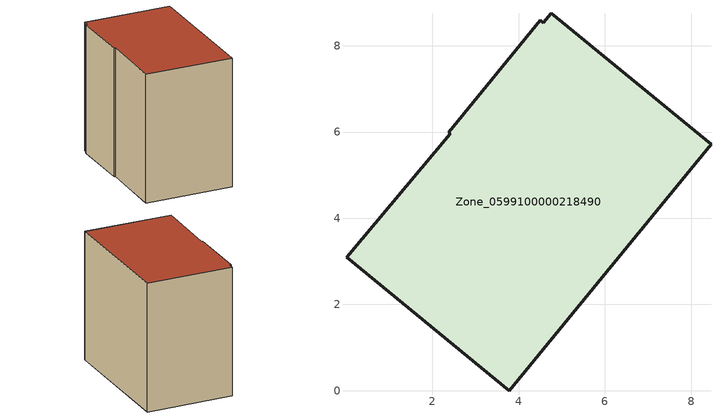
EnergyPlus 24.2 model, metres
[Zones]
Zone_0599100000218490
 floor ground (C_G): 0.01,3.09 2.41,5.96 2.37,6 4.5,8.59 4.57,8.54 4.75,8.76 8.46,5.72 3.78,0 z0
 wall outside (C_F): 4.5,8.59 2.37,6 2.41,5.96 0.01,3.09 3.78,0 8.46,5.72 4.75,8.76 4.57,8.54 4.5,8.59 z0:7.16
 roof outside (C_R): 4.57,8.54 4.5,8.59 2.37,6 2.41,5.96 0.01,3.09 3.78,0 8.46,5.72 4.75,8.76 z7.16
[BUILDING]
Pand.0599100000218490: North Axis=0; Terrain=City; Loads Convergence Tolerance Value=0.04; Temperature Convergence Tolerance Value=0.4; Solar Distribution=FullExterior; Maximum Number of Warmup Days=25; Minimum Number of Warmup Days=1
[Site:Location]
Rotterdam.The.Hague.AP_ZH_NLD Design_Conditions: Latitude=51.96; Longitude=4.45; Time Zone=1; Elevation=-4.5
[SITE:GROUNDTEMPERATURE:BUILDINGSURFACE]
18, 18, 18, 18, 18, 18, 18, 18, 18, 18, 18, 18
[MATERIAL] Thermal Absorptance=0.9; Solar Absorptance=0.7; Visible Absorptance=0.7
Name | Roughness | Thickness | Conductivity | Density | Specific Heat
G.TC.1946 | MediumSmooth | 0.15 | 1 | 540 | 1210
F.TC.1946 | Rough | 0.3 | 0.857143 | 1920 | 840
R.TC.1946 | MediumRough | 0.2 | 0.909091 | 1500 | 1000
[CONSTRUCTION]
C_G: G.TC.1946
C_F: F.TC.1946
C_R: R.TC.1946
[ZONE]
Zone_0599100000218490: Type=1; Multiplier=1; Ceiling Height=Autocalculate; Volume=Autocalculate; Floor Area=autocalculate; Part of Total Floor Area=Yes
[ZONEINFILTRATION:DESIGNFLOWRATE]
Infil_Zone_0599100000218490: Zone or ZoneList or Space or SpaceList=Zone_0599100000218490; Schedule=AlwaysOn; Design Flow Rate Calculation Method=Flow/Area; Flow Rate per Floor Area=0.003; Constant Term Coefficient=1; Temperature Term Coefficient=0; Velocity Term Coefficient=0; Velocity Squared Term Coefficient=0
[HVACTEMPLATE:ZONE:IDEALLOADSAIRSYSTEM]
Zone_0599100000218490: Maximum Heating Supply Air Temperature=50; Minimum Cooling Supply Air Temperature=13; Maximum Heating Supply Air Humidity Ratio=0.0156; Minimum Cooling Supply Air Humidity Ratio=0.0077; Heating Limit=NoLimit; Cooling Limit=NoLimit; Dehumidification Control Type=ConstantSensibleHeatRatio; Cooling Sensible Heat Ratio=0.7; Dehumidification Setpoint=60; Humidification Control Type=None; Humidification Setpoint=30; Outdoor Air Method=None; Outdoor Air Flow Rate per Person=0.00944; Outdoor Air Flow Rate per Zone Floor Area=0; Outdoor Air Flow Rate per Zone=0; Demand Controlled Ventilation Type=None; Outdoor Air Economizer Type=NoEconomizer; Heat Recovery Type=None; Sensible Heat Recovery Effectiveness=0.7; Latent Heat Recovery Effectiveness=0.65
[ZONECONTROL:THERMOSTAT]
ThermostatControl_Zone_0599100000218490: Zone or ZoneList=Zone_0599100000218490; Control Type Schedule=DualSetpointControlType; Control 1=Thermostat_Zone_0599100000218490; Temperature Difference Between Cutout And Setpoint=0
[THERMOSTATSETPOINT:DUALSETPOINT]
Thermostat_Zone_0599100000218490: Heating Setpoint Temperature Schedule=HeatingSetpoint_Zone_0599100000218490; Cooling Setpoint Temperature Schedule=CoolingSetpoint_Zone_0599100000218490
[SCHEDULE:COMPACT]
HeatingSetpoint_Zone_0599100000218490: Through: 12/31, For: AllDays, Until: 24:00, 21
CoolingSetpoint_Zone_0599100000218490: Through: 12/31, For: AllDays, Until: 24:00, 24
DualSetpointControlType: Through: 12/31, For: AllDays, Until: 24:00, 4
AlwaysOn: Through: 12/31, For: AllDays, Until: 24:00, 1
